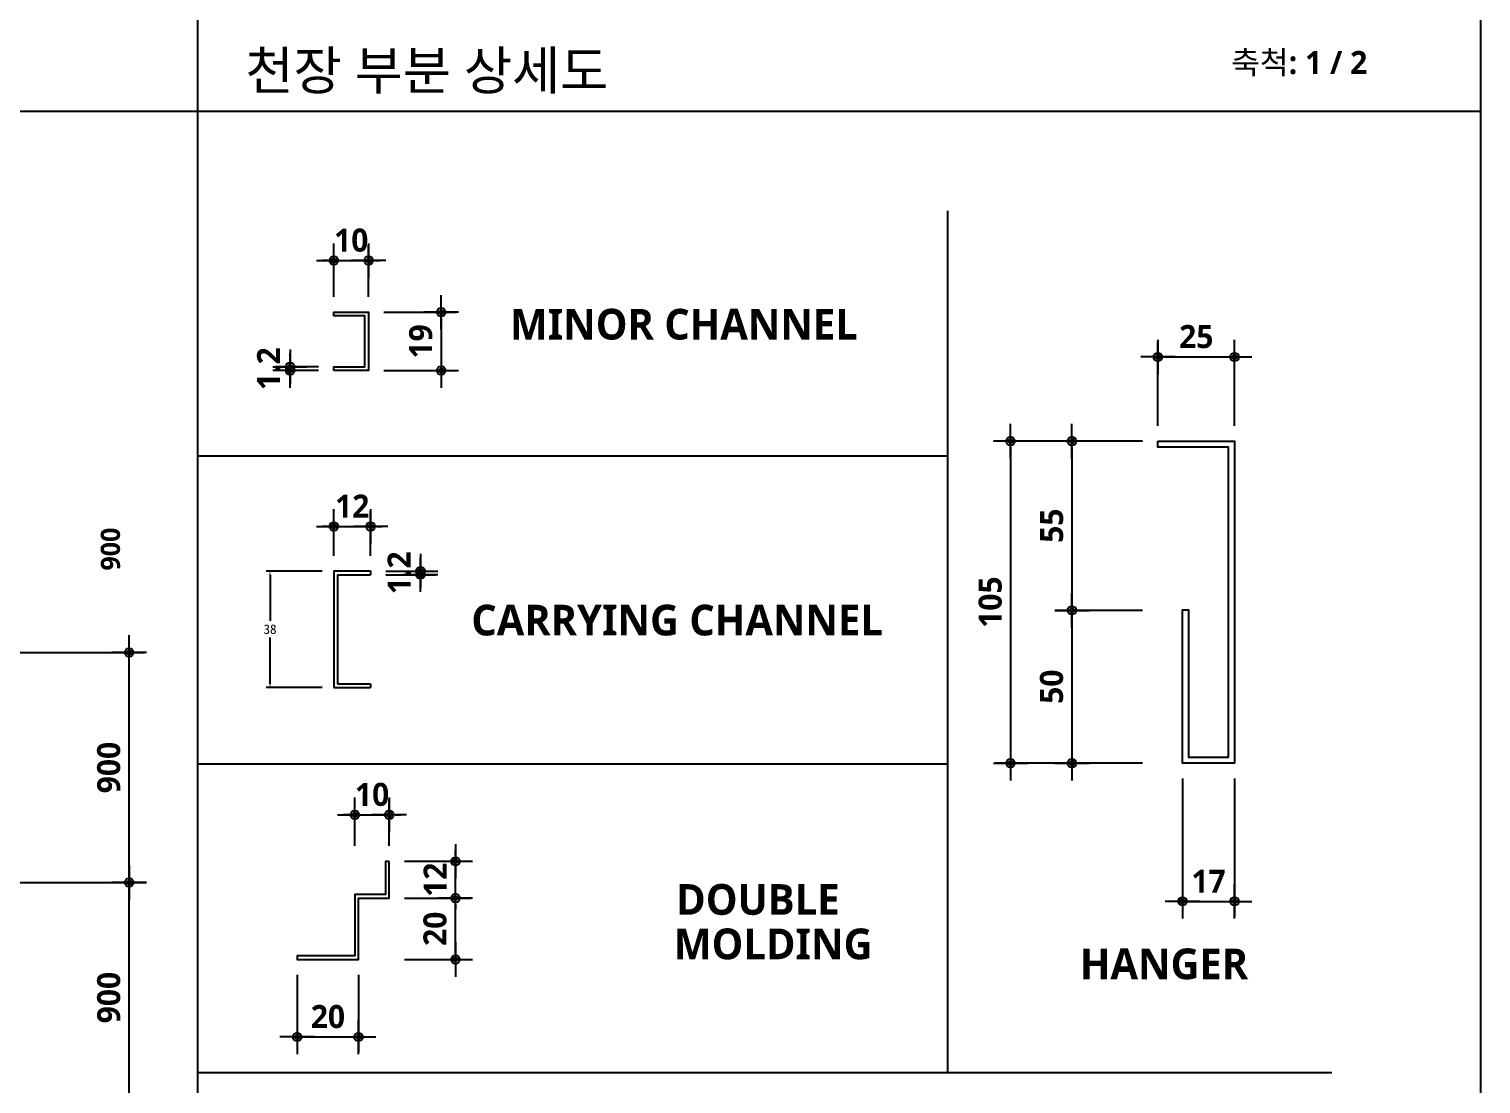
# Model space of a CAD drawing. Header units: millimetres. Extents: x 200 to 163856, y 0 to 163394.
# Drawn here: x 47402 to 49295, y 3024 to 4399 of the extents above; entities that cross this region are included whole.
import ezdxf
from ezdxf.enums import TextEntityAlignment as Align

# ---------------------------------------------------------------- set-up
doc = ezdxf.new("R2010")
doc.units = ezdxf.units.MM
doc.header["$LTSCALE"] = 10
doc.layers.get('DEFPOINTS').update_dxf_attribs({"color": 181})
for name, color, linetype in [('A-ANNO-GRA1', 7, 'Continuous'), ('A-ANNO-TEXT1', 7, 'Continuous'), ('A-ST-AXIS-DIM', 7, 'Continuous'), ('DIM', 4, 'Continuous'), ('WA3', 7, 'Continuous')]:
    doc.layers.add(name, color=color, linetype=linetype)
doc.layers.add('계획선', color=7, linetype='Continuous', lineweight=9)
doc.styles.add('2020음성 1차', font='')
doc.styles.get('2020음성 1차').set_extended_font_data('NanumGothic', bold=True)
doc.dimstyles.new('NDIM10', dxfattribs={"dimscale": 10, "dimtxt": 3, "dimasz": 0.75, "dimexe": 2, "dimexo": 2, "dimgap": 1, "dimtad": 1, "dimdec": 1, "dimdsep": 46, "dimtxsty": '2020음성 1차', "dimblk": 'Z_DOT', "dimcen": 3, "dimdle": 3, "dimclrd": 256, "dimclre": 256, "dimclrt": 3, "dimadec": 0, "dimazin": 0, "dimtfac": 1, "dimtdec": 1, "dimtix": 1, "dimtmove": 2, "dimatfit": 3, "dimfxl": 1, "dimtolj": 1, "dimtzin": 0, "dimlwd": -1, "dimlwe": -1, "dimarcsym": 0})
doc.dimstyles.get("Standard").update_dxf_attribs({"dimtxt": 0.18, "dimasz": 0.18, "dimexe": 0.18, "dimexo": 0.0625, "dimgap": 0.09, "dimtad": 0, "dimtih": 1, "dimtoh": 1, "dimdec": 4, "dimzin": 0, "dimdsep": 46, "dimtxsty": 'Standard', "dimcen": 0.09, "dimadec": 0, "dimazin": 0, "dimtfac": 1, "dimtdec": 4, "dimtofl": 0, "dimtmove": 0, "dimatfit": 3, "dimfxl": 1, "dimtolj": 1, "dimtzin": 0, "dimarcsym": 0})

# ---------------------------------------------------------------- blocks, each defined once
blk = doc.blocks.new('Z_DOT')
at = {"layer": 'DIM', "color": 0}
for p, q in [((0, -3), (0, 3)), ((-3, 0), (3, 0))]:
    blk.add_line(p, q, dxfattribs=at)
for radius in [0.75, 0.375]:
    blk.add_circle((0, 0), radius, dxfattribs=at)
blk = doc.blocks.new('*D6500')
at = {"layer": 'A-ST-AXIS-DIM'}
for p, q in [((48853.8, 3862.1), (48661.7, 3862.1)), ((48681.7, 3854.6), (48681.7, 3449.6)), ((48853.8, 3442.1), (48661.7, 3442.1))]:
    blk.add_line(p, q, dxfattribs=at)
at = {"layer": 'DEFPOINTS', "color": 0}
for p in [(48873.8, 3862.1), (48681.7, 3442.1), (48873.8, 3442.1)]:
    blk.add_point(p, dxfattribs=at)
at = {"layer": 'A-ST-AXIS-DIM', "linetype": 'ByBlock', "xscale": 7.5, "yscale": 7.5, "zscale": 7.5}
for p, rotation in [((48681.7, 3862.1), 90), ((48681.7, 3442.1), 270)]:
    blk.add_blockref('Z_DOT', p, dxfattribs=dict(at, rotation=rotation))
at = {"layer": 'A-ST-AXIS-DIM', "color": 3, "insert": (48655.2, 3652.1), "char_height": 30, "attachment_point": 5, "rotation": 90, "style": '2020음성 1차'}
blk.add_mtext('\\A1;105', dxfattribs=at)
blk = doc.blocks.new('*D6501')
at = {"layer": 'A-ST-AXIS-DIM'}
for p, q in [((48853.8, 3641.4), (48741.7, 3641.4)), ((48761.7, 3633.9), (48761.7, 3449.6)), ((48853.8, 3442.1), (48741.7, 3442.1))]:
    blk.add_line(p, q, dxfattribs=at)
at = {"layer": 'DEFPOINTS', "color": 0}
for p in [(48873.8, 3641.4), (48761.7, 3442.1), (48873.8, 3442.1)]:
    blk.add_point(p, dxfattribs=at)
at = {"layer": 'A-ST-AXIS-DIM', "linetype": 'ByBlock', "xscale": 7.5, "yscale": 7.5, "zscale": 7.5}
for p, rotation in [((48761.7, 3641.4), 90), ((48761.7, 3442.1), 270)]:
    blk.add_blockref('Z_DOT', p, dxfattribs=dict(at, rotation=rotation))
at = {"layer": 'A-ST-AXIS-DIM', "color": 3, "insert": (48735.2, 3541.8), "char_height": 30, "attachment_point": 5, "rotation": 90, "style": '2020음성 1차'}
blk.add_mtext('\\A1;50', dxfattribs=at)
blk = doc.blocks.new('*D6502')
at = {"layer": 'A-ST-AXIS-DIM'}
for p, q in [((48853.8, 3862.1), (48741.7, 3862.1)), ((48761.7, 3854.6), (48761.7, 3648.9)), ((48853.8, 3641.4), (48741.7, 3641.4))]:
    blk.add_line(p, q, dxfattribs=at)
at = {"layer": 'DEFPOINTS', "color": 0}
for p in [(48873.8, 3862.1), (48761.7, 3641.4), (48873.8, 3641.4)]:
    blk.add_point(p, dxfattribs=at)
at = {"layer": 'A-ST-AXIS-DIM', "linetype": 'ByBlock', "xscale": 7.5, "yscale": 7.5, "zscale": 7.5}
for p, rotation in [((48761.7, 3862.1), 90), ((48761.7, 3641.4), 270)]:
    blk.add_blockref('Z_DOT', p, dxfattribs=dict(at, rotation=rotation))
at = {"layer": 'A-ST-AXIS-DIM', "color": 3, "insert": (48735.3, 3751.8), "char_height": 30, "attachment_point": 5, "rotation": 90, "style": '2020음성 1차'}
blk.add_mtext('\\A1;55', dxfattribs=at)
blk = doc.blocks.new('*D6503')
at = {"layer": 'A-ST-AXIS-DIM'}
for p, q in [((48873.8, 3882.1), (48873.8, 3991.8)), ((48973.8, 3882.1), (48973.8, 3991.8)), ((48881.3, 3971.8), (48966.3, 3971.8))]:
    blk.add_line(p, q, dxfattribs=at)
at = {"layer": 'DEFPOINTS', "color": 0}
for p in [(48973.8, 3971.8), (48873.8, 3862.1), (48973.8, 3862.1)]:
    blk.add_point(p, dxfattribs=at)
at = {"layer": 'A-ST-AXIS-DIM', "linetype": 'ByBlock', "xscale": 7.5, "yscale": 7.5, "zscale": 7.5, "rotation": 180}
blk.add_blockref('Z_DOT', (48873.8, 3971.8), dxfattribs=at)
at = {"layer": 'A-ST-AXIS-DIM', "linetype": 'ByBlock', "xscale": 7.5, "yscale": 7.5, "zscale": 7.5}
blk.add_blockref('Z_DOT', (48973.8, 3971.8), dxfattribs=at)
at = {"layer": 'A-ST-AXIS-DIM', "color": 3, "insert": (48923.8, 3998.3), "char_height": 30, "attachment_point": 5, "style": '2020음성 1차'}
blk.add_mtext('\\A1;25', dxfattribs=at)
blk = doc.blocks.new('*D6504')
at = {"layer": 'A-ST-AXIS-DIM'}
for p, q in [((47751.6, 3166.1), (47751.6, 3065)), ((47831.6, 3166.1), (47831.6, 3065)), ((47759.1, 3085), (47824.1, 3085))]:
    blk.add_line(p, q, dxfattribs=at)
at = {"layer": 'DEFPOINTS', "color": 0}
for p in [(47751.6, 3186.1), (47831.6, 3186.1), (47831.6, 3085)]:
    blk.add_point(p, dxfattribs=at)
at = {"layer": 'A-ST-AXIS-DIM', "linetype": 'ByBlock', "xscale": 7.5, "yscale": 7.5, "zscale": 7.5, "rotation": 180}
blk.add_blockref('Z_DOT', (47751.6, 3085), dxfattribs=at)
at = {"layer": 'A-ST-AXIS-DIM', "linetype": 'ByBlock', "xscale": 7.5, "yscale": 7.5, "zscale": 7.5}
blk.add_blockref('Z_DOT', (47831.6, 3085), dxfattribs=at)
at = {"layer": 'A-ST-AXIS-DIM', "color": 3, "insert": (47791.6, 3111.5), "char_height": 30, "attachment_point": 5, "style": '2020음성 1차'}
blk.add_mtext('\\A1;20', dxfattribs=at)
blk = doc.blocks.new('*D6505')
at = {"layer": 'A-ST-AXIS-DIM'}
for p, q in [((47826.8, 3334.1), (47826.8, 3394.7)), ((47871.6, 3334.1), (47871.6, 3394.7)), ((47819.3, 3374.7), (47811.8, 3374.7)), ((47826.8, 3374.7), (47871.6, 3374.7)), ((47879.1, 3374.7), (47886.6, 3374.7))]:
    blk.add_line(p, q, dxfattribs=at)
at = {"layer": 'DEFPOINTS', "color": 0}
for p in [(47871.6, 3374.7), (47826.8, 3314.1), (47871.6, 3314.1)]:
    blk.add_point(p, dxfattribs=at)
at = {"layer": 'A-ST-AXIS-DIM', "linetype": 'ByBlock', "xscale": 7.5, "yscale": 7.5, "zscale": 7.5}
blk.add_blockref('Z_DOT', (47826.8, 3374.7), dxfattribs=at)
at = {"layer": 'A-ST-AXIS-DIM', "linetype": 'ByBlock', "xscale": 7.5, "yscale": 7.5, "zscale": 7.5, "rotation": 180}
blk.add_blockref('Z_DOT', (47871.6, 3374.7), dxfattribs=at)
at = {"layer": 'A-ST-AXIS-DIM', "color": 3, "insert": (47849.2, 3401.2), "char_height": 30, "attachment_point": 5, "style": '2020음성 1차'}
blk.add_mtext('\\A1;10', dxfattribs=at)
blk = doc.blocks.new('*D6506')
at = {"layer": 'A-ST-AXIS-DIM'}
for p, q in [((47891.6, 3314.1), (47977.8, 3314.1)), ((47957.8, 3321.6), (47957.8, 3329.1)), ((47957.8, 3266.1), (47957.8, 3314.1)), ((47891.6, 3266.1), (47977.8, 3266.1)), ((47957.8, 3258.6), (47957.8, 3251.1))]:
    blk.add_line(p, q, dxfattribs=at)
at = {"layer": 'DEFPOINTS', "color": 0}
for p in [(47871.6, 3314.1), (47957.8, 3314.1), (47871.6, 3266.1)]:
    blk.add_point(p, dxfattribs=at)
at = {"layer": 'A-ST-AXIS-DIM', "linetype": 'ByBlock', "xscale": 7.5, "yscale": 7.5, "zscale": 7.5}
for p, rotation in [((47957.8, 3314.1), 270), ((47957.8, 3266.1), 90)]:
    blk.add_blockref('Z_DOT', p, dxfattribs=dict(at, rotation=rotation))
at = {"layer": 'A-ST-AXIS-DIM', "color": 3, "insert": (47931.4, 3290.1), "char_height": 30, "attachment_point": 5, "rotation": 90, "style": '2020음성 1차'}
blk.add_mtext('\\A1;12', dxfattribs=at)
blk = doc.blocks.new('*D6507')
at = {"layer": 'A-ST-AXIS-DIM'}
for p, q in [((47891.6, 3266.1), (47977.8, 3266.1)), ((47957.8, 3193.6), (47957.8, 3258.6)), ((47891.6, 3186.1), (47977.8, 3186.1))]:
    blk.add_line(p, q, dxfattribs=at)
at = {"layer": 'DEFPOINTS', "color": 0}
for p in [(47871.6, 3266.1), (47957.8, 3266.1), (47871.6, 3186.1)]:
    blk.add_point(p, dxfattribs=at)
at = {"layer": 'A-ST-AXIS-DIM', "linetype": 'ByBlock', "xscale": 7.5, "yscale": 7.5, "zscale": 7.5}
for p, rotation in [((47957.8, 3266.1), 90), ((47957.8, 3186.1), 270)]:
    blk.add_blockref('Z_DOT', p, dxfattribs=dict(at, rotation=rotation))
at = {"layer": 'A-ST-AXIS-DIM', "color": 3, "insert": (47931.3, 3226.1), "char_height": 30, "attachment_point": 5, "rotation": 90, "style": '2020음성 1차'}
blk.add_mtext('\\A1;20', dxfattribs=at)
blk = doc.blocks.new('_ARROW')
at = {"color": 0}
blk.add_solid([(-1, 0.1674), (-1, -0.1674), (0, 0)], dxfattribs=at)
blk = doc.blocks.new('*D6508')
at = {"layer": 'A-ST-AXIS-DIM', "color": 0, "linetype": 'Continuous', "lineweight": -2}
for p, q in [((47784.3, 3692.7), (47711.1, 3692.7)), ((47716.1, 3687.7), (47716.1, 3627.5)), ((47716.1, 3545.7), (47716.1, 3606)), ((47784.3, 3540.7), (47711.1, 3540.7))]:
    blk.add_line(p, q, dxfattribs=at)
at = {"layer": 'DEFPOINTS', "color": 0}
for p in [(47799.3, 3692.7), (47716.1, 3540.7), (47799.3, 3540.7)]:
    blk.add_point(p, dxfattribs=at)
at = {"layer": 'A-ST-AXIS-DIM', "color": 0, "linetype": 'ByBlock', "lineweight": -2, "xscale": 5, "yscale": 5, "zscale": 5}
for p, rotation in [((47716.1, 3692.7), 90), ((47716.1, 3540.7), 270)]:
    blk.add_blockref('_ARROW', p, dxfattribs=dict(at, rotation=rotation))
at = {"layer": 'A-ST-AXIS-DIM', "color": 3, "insert": (47716.1, 3616.7), "char_height": 12.5, "attachment_point": 5}
blk.add_mtext('\\A1;38', dxfattribs=at)
blk = doc.blocks.new('*D6509')
at = {"layer": 'A-ST-AXIS-DIM'}
for p, q in [((47799.3, 3712.7), (47799.3, 3770.9)), ((47847.3, 3712.7), (47847.3, 3770.9)), ((47791.8, 3750.9), (47784.3, 3750.9)), ((47799.3, 3750.9), (47847.3, 3750.9)), ((47854.8, 3750.9), (47862.3, 3750.9))]:
    blk.add_line(p, q, dxfattribs=at)
at = {"layer": 'DEFPOINTS', "color": 0}
for p in [(47847.3, 3750.9), (47799.3, 3692.7), (47847.3, 3692.7)]:
    blk.add_point(p, dxfattribs=at)
at = {"layer": 'A-ST-AXIS-DIM', "linetype": 'ByBlock', "xscale": 7.5, "yscale": 7.5, "zscale": 7.5}
blk.add_blockref('Z_DOT', (47799.3, 3750.9), dxfattribs=at)
at = {"layer": 'A-ST-AXIS-DIM', "linetype": 'ByBlock', "xscale": 7.5, "yscale": 7.5, "zscale": 7.5, "rotation": 180}
blk.add_blockref('Z_DOT', (47847.3, 3750.9), dxfattribs=at)
at = {"layer": 'A-ST-AXIS-DIM', "color": 3, "insert": (47823.3, 3777.3), "char_height": 30, "attachment_point": 5, "style": '2020음성 1차'}
blk.add_mtext('\\A1;12', dxfattribs=at)
blk = doc.blocks.new('*D6510')
at = {"layer": 'A-ST-AXIS-DIM'}
for p, q in [((47867.3, 3692.7), (47932.3, 3692.7)), ((47912.3, 3700.2), (47912.3, 3707.7)), ((47912.3, 3687.9), (47912.3, 3692.7)), ((47867.3, 3687.9), (47932.3, 3687.9)), ((47912.3, 3680.4), (47912.3, 3672.9))]:
    blk.add_line(p, q, dxfattribs=at)
at = {"layer": 'DEFPOINTS', "color": 0}
for p in [(47847.3, 3692.7), (47912.3, 3692.7), (47847.3, 3687.9)]:
    blk.add_point(p, dxfattribs=at)
at = {"layer": 'A-ST-AXIS-DIM', "linetype": 'ByBlock', "xscale": 7.5, "yscale": 7.5, "zscale": 7.5}
for p, rotation in [((47912.3, 3692.7), 270), ((47912.3, 3687.9), 90)]:
    blk.add_blockref('Z_DOT', p, dxfattribs=dict(at, rotation=rotation))
at = {"layer": 'A-ST-AXIS-DIM', "color": 3, "insert": (47884.6, 3690.3), "char_height": 30, "attachment_point": 5, "rotation": 90, "style": '2020음성 1차'}
blk.add_mtext('\\A1;1.2', dxfattribs=at)
blk = doc.blocks.new('*D6511')
at = {"layer": 'A-ST-AXIS-DIM'}
for p, q in [((47779.3, 3958.9), (47722.2, 3958.9)), ((47742.2, 3966.4), (47742.2, 3973.9)), ((47742.2, 3958.9), (47742.2, 3954.1)), ((47779.3, 3954.1), (47722.2, 3954.1)), ((47742.2, 3946.6), (47742.2, 3939.1))]:
    blk.add_line(p, q, dxfattribs=at)
at = {"layer": 'DEFPOINTS', "color": 0}
for p in [(47799.3, 3958.9), (47742.2, 3954.1), (47799.3, 3954.1)]:
    blk.add_point(p, dxfattribs=at)
at = {"layer": 'A-ST-AXIS-DIM', "linetype": 'ByBlock', "xscale": 7.5, "yscale": 7.5, "zscale": 7.5}
for p, rotation in [((47742.2, 3958.9), 270), ((47742.2, 3954.1), 90)]:
    blk.add_blockref('Z_DOT', p, dxfattribs=dict(at, rotation=rotation))
at = {"layer": 'A-ST-AXIS-DIM', "color": 3, "insert": (47714.5, 3956.5), "char_height": 30, "attachment_point": 5, "rotation": 90, "style": '2020음성 1차'}
blk.add_mtext('\\A1;1.2', dxfattribs=at)
blk = doc.blocks.new('*D6512')
at = {"layer": 'A-ST-AXIS-DIM'}
for p, q in [((47799.3, 4050.1), (47799.3, 4117.5)), ((47844.7, 4050.1), (47844.7, 4117.5)), ((47791.8, 4097.5), (47784.3, 4097.5)), ((47799.3, 4097.5), (47844.7, 4097.5)), ((47852.2, 4097.5), (47859.7, 4097.5))]:
    blk.add_line(p, q, dxfattribs=at)
at = {"layer": 'DEFPOINTS', "color": 0}
for p in [(47844.7, 4097.5), (47799.3, 4030.1), (47844.7, 4030.1)]:
    blk.add_point(p, dxfattribs=at)
at = {"layer": 'A-ST-AXIS-DIM', "linetype": 'ByBlock', "xscale": 7.5, "yscale": 7.5, "zscale": 7.5}
blk.add_blockref('Z_DOT', (47799.3, 4097.5), dxfattribs=at)
at = {"layer": 'A-ST-AXIS-DIM', "linetype": 'ByBlock', "xscale": 7.5, "yscale": 7.5, "zscale": 7.5, "rotation": 180}
blk.add_blockref('Z_DOT', (47844.7, 4097.5), dxfattribs=at)
at = {"layer": 'A-ST-AXIS-DIM', "color": 3, "insert": (47822, 4124), "char_height": 30, "attachment_point": 5, "style": '2020음성 1차'}
blk.add_mtext('\\A1;10', dxfattribs=at)
blk = doc.blocks.new('*D6513')
at = {"layer": 'A-ST-AXIS-DIM'}
for p, q in [((47864.7, 4030.1), (47959.3, 4030.1)), ((47939.3, 4022.6), (47939.3, 3961.6)), ((47864.7, 3954.1), (47959.3, 3954.1))]:
    blk.add_line(p, q, dxfattribs=at)
at = {"layer": 'DEFPOINTS', "color": 0}
for p in [(47844.7, 4030.1), (47844.7, 3954.1), (47939.3, 3954.1)]:
    blk.add_point(p, dxfattribs=at)
at = {"layer": 'A-ST-AXIS-DIM', "linetype": 'ByBlock', "xscale": 7.5, "yscale": 7.5, "zscale": 7.5}
for p, rotation in [((47939.3, 4030.1), 90), ((47939.3, 3954.1), 270)]:
    blk.add_blockref('Z_DOT', p, dxfattribs=dict(at, rotation=rotation))
at = {"layer": 'A-ST-AXIS-DIM', "color": 3, "insert": (47912.7, 3992.1), "char_height": 30, "attachment_point": 5, "rotation": 90, "style": '2020음성 1차'}
blk.add_mtext('\\A1;19', dxfattribs=at)
blk = doc.blocks.new('*D6524')
at = {"layer": 'A-ST-AXIS-DIM'}
for p, q in [((47274.1, 3586.4), (47552.5, 3586.4)), ((47532.5, 3293.9), (47532.5, 3578.9)), ((47274.1, 3286.4), (47552.5, 3286.4))]:
    blk.add_line(p, q, dxfattribs=at)
at = {"layer": 'DEFPOINTS', "color": 0}
for p in [(47254.1, 3586.4), (47532.5, 3586.4), (47254.1, 3286.4)]:
    blk.add_point(p, dxfattribs=at)
at = {"layer": 'A-ST-AXIS-DIM', "linetype": 'ByBlock', "xscale": 7.5, "yscale": 7.5, "zscale": 7.5}
for p, rotation in [((47532.5, 3586.4), 90), ((47532.5, 3286.4), 270)]:
    blk.add_blockref('Z_DOT', p, dxfattribs=dict(at, rotation=rotation))
at = {"layer": 'A-ST-AXIS-DIM', "color": 3, "insert": (47505.9, 3436.4), "char_height": 30, "attachment_point": 5, "rotation": 90, "style": '2020음성 1차'}
blk.add_mtext('\\A1;900', dxfattribs=at)
blk = doc.blocks.new('*D6525')
at = {"layer": 'A-ST-AXIS-DIM'}
for p, q in [((47274.1, 3286.4), (47552.5, 3286.4)), ((47532.5, 2993.9), (47532.5, 3278.9)), ((47274.1, 2986.4), (47552.5, 2986.4))]:
    blk.add_line(p, q, dxfattribs=at)
at = {"layer": 'DEFPOINTS', "color": 0}
for p in [(47254.1, 3286.4), (47532.5, 3286.4), (47254.1, 2986.4)]:
    blk.add_point(p, dxfattribs=at)
at = {"layer": 'A-ST-AXIS-DIM', "linetype": 'ByBlock', "xscale": 7.5, "yscale": 7.5, "zscale": 7.5}
for p, rotation in [((47532.5, 3286.4), 90), ((47532.5, 2986.4), 270)]:
    blk.add_blockref('Z_DOT', p, dxfattribs=dict(at, rotation=rotation))
at = {"layer": 'A-ST-AXIS-DIM', "color": 3, "insert": (47505.9, 3136.4), "char_height": 30, "attachment_point": 5, "rotation": 90, "style": '2020음성 1차'}
blk.add_mtext('\\A1;900', dxfattribs=at)
blk = doc.blocks.new('*D6553')
at = {"layer": 'A-ST-AXIS-DIM'}
for p, q in [((48905.8, 3422.1), (48905.8, 3241.9)), ((48973.8, 3422.1), (48973.8, 3241.9)), ((48913.3, 3261.9), (48966.3, 3261.9))]:
    blk.add_line(p, q, dxfattribs=at)
at = {"layer": 'DEFPOINTS', "color": 0}
for p in [(48905.8, 3442.1), (48973.8, 3442.1), (48973.8, 3261.9)]:
    blk.add_point(p, dxfattribs=at)
at = {"layer": 'A-ST-AXIS-DIM', "linetype": 'ByBlock', "xscale": 7.5, "yscale": 7.5, "zscale": 7.5, "rotation": 180}
blk.add_blockref('Z_DOT', (48905.8, 3261.9), dxfattribs=at)
at = {"layer": 'A-ST-AXIS-DIM', "linetype": 'ByBlock', "xscale": 7.5, "yscale": 7.5, "zscale": 7.5}
blk.add_blockref('Z_DOT', (48973.8, 3261.9), dxfattribs=at)
at = {"layer": 'A-ST-AXIS-DIM', "color": 3, "insert": (48939.8, 3288.1), "char_height": 30, "attachment_point": 5, "style": '2020음성 1차'}
blk.add_mtext('\\A1;17', dxfattribs=at)

msp = doc.modelspace()

# ---------------------------------------------------------------- linework, layer by layer
at = {"layer": 'A-ANNO-GRA1'}
for p, q in [((47621.61886, 5740), (47621.61886, 1613.48771)), ((42200, 4292.25791), (49294.9654, 4292.25791))]:
    msp.add_line(p, q, dxfattribs=at)
at = {"layer": 'A-ANNO-TEXT1'}
for p, q in [((48599.50716, 4162.25791), (48599.50716, 3038.57796)), ((47621.61886, 3843.07459), (48599.50716, 3843.07459)), ((47621.61886, 3441.41287), (48599.50716, 3441.41287)), ((47621.61886, 3038.57796), (49100.68401, 3038.57796))]:
    msp.add_line(p, q, dxfattribs=at)
at = {"layer": 'DEFPOINTS'}
msp.add_lwpolyline([(42200, 200), (49294.9654, 200), (49294.9654, 5740), (42200, 5740)], close=True, dxfattribs=at)
at = {"layer": 'WA3'}
for p, q in [((47799.26343, 3692.72009), (47799.26343, 3540.72009)), ((47799.26343, 3692.72009), (47847.26343, 3692.72009)), ((47847.26343, 3692.72009), (47847.26343, 3687.92009)), ((47804.06343, 3687.92009), (47804.06343, 3545.52009)), ((47804.06343, 3687.92009), (47847.26343, 3687.92009)), ((47799.26343, 3540.72009), (47847.26343, 3540.72009)), ((47804.06343, 3545.52009), (47847.26343, 3545.52009)), ((47847.26343, 3545.52009), (47847.26343, 3540.72009))]:
    msp.add_line(p, q, dxfattribs=at)
for points in [[(47799.26343, 3954.06216), (47799.26343, 3958.86216), (47839.91818, 3958.86216), (47839.91818, 4025.26219), (47799.26343, 4025.26219), (47799.26343, 4030.06219), (47844.71818, 4030.06219), (47844.71818, 3954.06216)], [(48873.75735, 3862.10005), (48973.75735, 3862.10005), (48973.75735, 3442.10005), (48905.75735, 3442.10005), (48905.75735, 3642.10005), (48913.75735, 3642.10005), (48913.75735, 3450.10005), (48965.75735, 3450.10005), (48965.75735, 3854.10005), (48873.75735, 3854.10005)], [(47871.59948, 3314.0543), (47866.79949, 3314.0543), (47866.79949, 3270.85437), (47826.79955, 3270.85437), (47826.79955, 3190.8545), (47751.59967, 3190.8545), (47751.59967, 3186.05451), (47831.59955, 3186.05451), (47831.59955, 3266.05438), (47871.59948, 3266.05438)]]:
    msp.add_lwpolyline(points, close=True, dxfattribs=at)
at = {"layer": '계획선', "color": 8, "ltscale": 0.7}
msp.add_lwpolyline([(47532.46671, 3856.60595, 0, 10, 0), (47532.46671, 3826.60595, 0, 0, 0), (47532.46671, 3606.40605, 0, 0, 0)], format="xyseb", dxfattribs=at)

# ---------------------------------------------------------------- texts
at = {"layer": 'A-ANNO-TEXT1', "style": '2020음성 1차'}
for s, height, p in [('천장 부분 상세도', 50, (47684.02758, 4320.31462)), ('축척: 1 / 2', 30, (48969.02638, 4340.83821)), ('MINOR CHANNEL', 40, (48029.00427, 3994.56326)), ('CARRYING CHANNEL', 40, (47978.50554, 3608.69127)), ('DOUBLE', 40, (48245.68728, 3244.3486)), ('MOLDING', 40, (48242.65793, 3186.40254)), ('HANGER', 40, (48772.03259, 3160.38663))]:
    msp.add_text(s, height=height, dxfattribs=at).set_placement(p)
at = {"layer": '계획선', "color": 8, "ltscale": 0.7, "style": '2020음성 1차'}
msp.add_text('900', height=25, rotation=90, dxfattribs=at).set_placement((47507.94142, 3721.28574), align=Align.MIDDLE_CENTER)

# ---------------------------------------------------------------- dimensions: what is measured, and where the dimension line sits
at = {"layer": 'A-ST-AXIS-DIM'}
for base, p1, p2, text, picture, middle in [((47844.71818, 4097.54828), (47799.26343, 4030.06219), (47844.71818, 4030.06219), '10', '*D6512', (47821.99081, 4123.99715)), ((48973.75735, 3971.75466), (48873.75735, 3862.10005), (48973.75735, 3862.10005), '25', '*D6503', (48923.75735, 3998.28875)), ((47847.26343, 3750.87482), (47799.26343, 3692.72009), (47847.26343, 3692.72009), '12', '*D6509', (47823.26343, 3777.28107)), ((48973.75735, 3261.89608), (48905.75735, 3442.10005), (48973.75735, 3442.10005), '17', '*D6553', (48939.75735, 3288.08926)), ((47871.59948, 3374.72937), (47826.79955, 3314.0543), (47871.59948, 3314.0543), '10', '*D6505', (47849.19952, 3401.17824)), ((47831.59955, 3085.00817), (47751.59967, 3186.05451), (47831.59955, 3186.05451), '20', '*D6504', (47791.59961, 3111.49965))]:
    dim = msp.add_linear_dim(base=base, p1=p1, p2=p2, text=text, dimstyle='NDIM10', override={"dimtxsty": '2020음성 1차'}, dxfattribs=at)
    dim.commit()
    dim.dimension.update_dxf_attribs({"geometry": picture, "text_midpoint": middle})
for base, p1, p2, text, picture, middle in [((47939.29851, 3954.06216), (47844.71818, 4030.06219), (47844.71818, 3954.06216), '19', '*D6513', (47912.74311, 3992.06218)), ((47742.16787, 3954.06216), (47799.26343, 3958.86216), (47799.26343, 3954.06216), '1.2', '*D6511', (47714.4619, 3956.46216)), ((48681.702, 3442.10005), (48873.75735, 3862.10005), (48873.75735, 3442.10005), '105', '*D6500', (48655.21052, 3652.10005)), ((48761.702, 3641.43783), (48873.75735, 3862.10005), (48873.75735, 3641.43783), '55', '*D6502', (48735.33836, 3751.76894)), ((47912.3149, 3692.72009), (47847.26343, 3687.92009), (47847.26343, 3692.72009), '1.2', '*D6510', (47884.60893, 3690.32009)), ((48761.702, 3442.10005), (48873.75735, 3641.43783), (48873.75735, 3442.10005), '50', '*D6501', (48735.21052, 3541.76894)), ((47532.46671, 3586.40605), (47254.09657, 3286.40605), (47254.09657, 3586.40605), '900', '*D6524', (47505.91131, 3436.40605)), ((47957.7605, 3314.0543), (47871.59948, 3266.05438), (47871.59948, 3314.0543), '12', '*D6506', (47931.35425, 3290.05434)), ((47532.46671, 3286.40605), (47254.09657, 2986.40605), (47254.09657, 3286.40605), '900', '*D6525', (47505.91131, 3136.40605)), ((47957.7605, 3266.05438), (47871.59948, 3186.05451), (47871.59948, 3266.05438), '20', '*D6507', (47931.26902, 3226.05445))]:
    dim = msp.add_linear_dim(base=base, p1=p1, p2=p2, angle=90, text=text, dimstyle='NDIM10', override={"dimtxsty": '2020음성 1차'}, dxfattribs=at)
    dim.commit()
    dim.dimension.update_dxf_attribs({"geometry": picture, "text_midpoint": middle})
at = {"layer": 'A-ST-AXIS-DIM', "linetype": 'Continuous'}
dim = msp.add_linear_dim(base=(47716.06277, 3540.72009), p1=(47799.26343, 3692.72009), p2=(47799.26343, 3540.72009), angle=90, text='38', dimstyle='Standard', override={"dimscale": 1, "dimtxt": 12.5, "dimasz": 5, "dimexe": 5, "dimexo": 15, "dimgap": 4.5, "dimblk": '_ARROW', "dimsah": 0, "dimclrd": 0, "dimclre": 0, "dimclrt": 3}, dxfattribs=at)
dim.commit()
dim.dimension.update_dxf_attribs({"geometry": '*D6508', "text_midpoint": (47716.06277, 3616.72009)})

doc.saveas('drawing.dxf')
